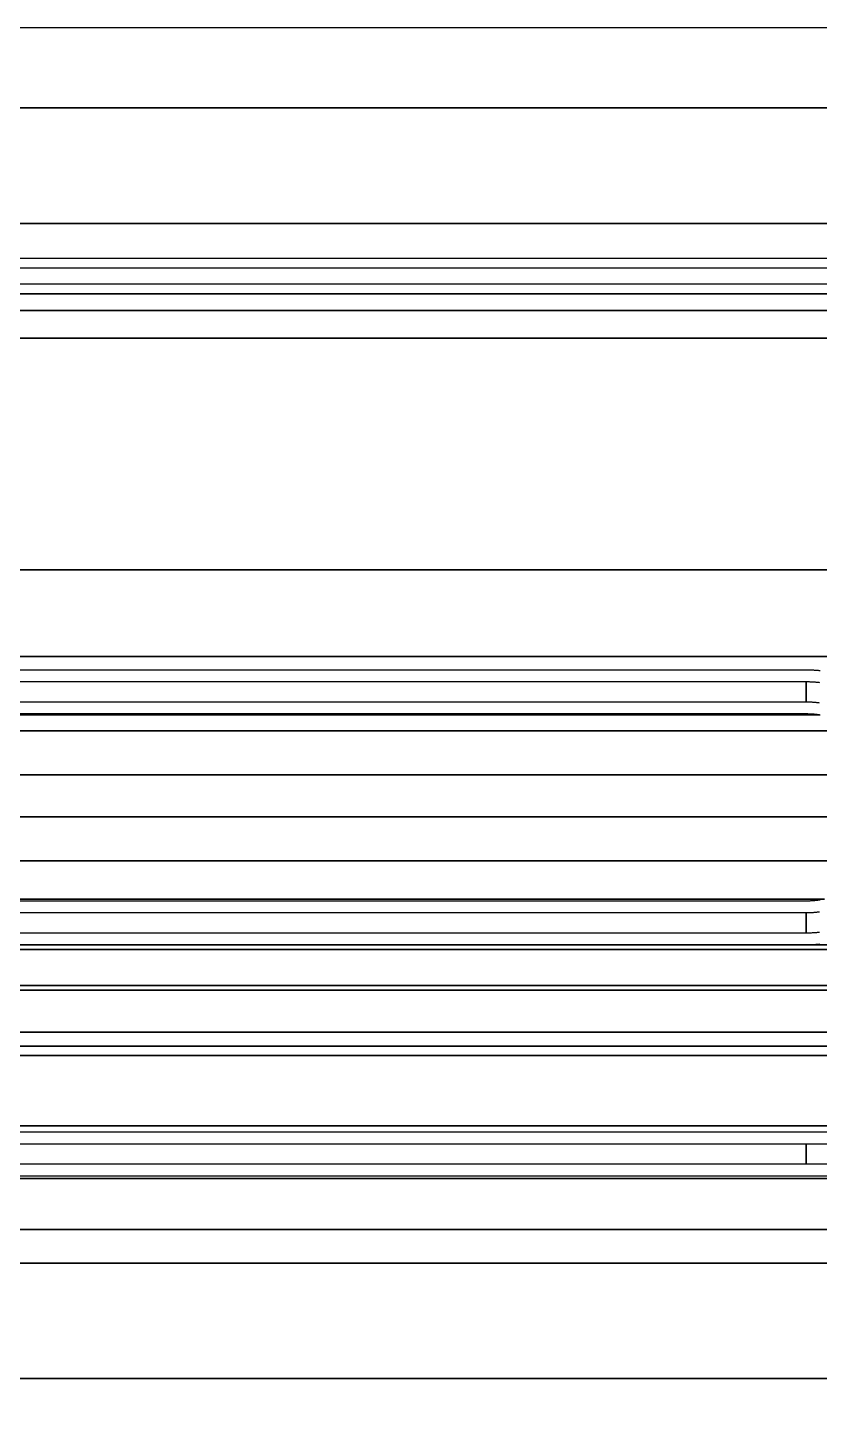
# Model space of a CAD drawing. Extents: x -3500 to 3500, y -3500 to 3500.
# Drawn here: x -1093 to -407, y 1114 to 2307 of the extents above; entities that cross this region are included whole.
import ezdxf

# ---------------------------------------------------------------- set-up
doc = ezdxf.new("R2010")
doc.units = 0
for name, color, linetype in [('L5D0', 3, 'CONTINUOUS'), ('L5D100', 7, 'CONTINUOUS'), ('L5D11', 2, 'CONTINUOUS'), ('L5D99', 4, 'CONTINUOUS')]:
    doc.layers.add(name, color=color, linetype=linetype)

# ---------------------------------------------------------------- blocks, each defined once
blk = doc.blocks.new('ground_main_5')
at = {"layer": 'L5D0'}
for points in [[(2260, 2107.09), (-2260, 2107.09)], [(-2260, 2076.91), (2260, 2076.91)], [(2304.4725, 2062.28), (-2304.4725, 2062.28)], [(-2304.4725, 2062.28), (2304.4725, 2062.28)], [(-406.6245, 1750.216), (-407.297, 1750.286), (-407.9705, 1750.352), (-408.644, 1750.4145), (-409.3175, 1750.4725), (-409.992, 1750.5265), (-410.6665, 1750.5765), (-411.341, 1750.6225), (-412.016, 1750.6645), (-412.6915, 1750.7025), (-413.367, 1750.7365), (-414.0425, 1750.767), (-414.7185, 1750.793), (-415.3945, 1750.815), (-416.0705, 1750.833), (-416.747, 1750.847), (-417.423, 1750.857), (-418.0995, 1750.863), (-418.7755, 1750.865), (-2324.91, 1750.865)], [(-2324.91, 1713.135), (-418.7755, 1713.135), (-418.223, 1713.133), (-417.67, 1713.127), (-417.1175, 1713.117), (-416.5645, 1713.103), (-416.012, 1713.085), (-415.4595, 1713.063), (-414.9075, 1713.037), (-414.3555, 1713.007), (-413.8035, 1712.973), (-413.252, 1712.935), (-412.701, 1712.893), (-412.15, 1712.847), (-411.5995, 1712.797), (-411.049, 1712.743), (-410.4995, 1712.685), (-409.95, 1712.6235), (-409.401, 1712.5575), (-408.8525, 1712.4875), (-408.305, 1712.414), (-407.7575, 1712.336), (-407.2105, 1712.2545), (-406.6645, 1712.1685)], [(-373.468, 1698.2435), (-2334.91, 1698.2435)], [(-2334.91, 1698.2435), (-373.468, 1698.2435)], [(-342.4745, 1623.922), (-2334.91, 1623.922)], [(-2334.91, 1623.922), (-342.4745, 1623.922)], [(-402.861, 1552.5415), (-2334.91, 1552.5415)], [(-2334.91, 1552.5415), (-402.861, 1552.5415)], [(-406.6645, 1551.8315), (-407.2105, 1551.7455), (-407.7575, 1551.664), (-408.305, 1551.586), (-408.8525, 1551.5125), (-409.401, 1551.4425), (-409.95, 1551.3765), (-410.4995, 1551.315), (-411.049, 1551.257), (-411.5995, 1551.203), (-412.15, 1551.153), (-412.701, 1551.107), (-413.252, 1551.065), (-413.8035, 1551.027), (-414.3555, 1550.993), (-414.9075, 1550.963), (-415.4595, 1550.937), (-416.012, 1550.915), (-416.5645, 1550.897), (-417.1175, 1550.883), (-417.67, 1550.873), (-418.223, 1550.867), (-418.7755, 1550.865), (-1672.9055, 1550.865)], [(-1672.9055, 1513.135), (-418.7755, 1513.135), (-418.0995, 1513.137), (-417.423, 1513.143), (-416.747, 1513.153), (-416.0705, 1513.167), (-415.3945, 1513.185), (-414.7185, 1513.207), (-414.0425, 1513.233), (-413.367, 1513.2635), (-412.6915, 1513.2975), (-412.016, 1513.3355), (-411.341, 1513.3775), (-410.6665, 1513.4235), (-409.992, 1513.4735), (-409.3175, 1513.5275), (-408.644, 1513.5855), (-407.9705, 1513.648), (-407.297, 1513.714), (-406.6245, 1513.784)], [(544.6955, 1513.103), (-1675.117, 1513.103)], [(-1675.117, 1513.103), (544.6955, 1513.103)], [(616.334, 1477.758), (-1737.3425, 1477.758)], [(-1737.3425, 1477.758), (616.334, 1477.758)], [(1501.8975, 1417.061), (-1748.597, 1417.061)], [(-397.147, 1350.865), (-1672.9055, 1350.865)], [(-1748.597, 1417.061), (1501.8975, 1417.061)], [(-1672.9055, 1313.135), (-397.147, 1313.135)], [(1411.057, 1266.59), (-2334.91, 1266.59)], [(-2334.91, 1266.59), (853.4365, 1266.59)]]:
    blk.add_lwpolyline(points, dxfattribs=at)
blk = doc.blocks.new('TOP_main_5_Cheese_100')
at = {"layer": 'L5D100'}
for points in [[(-2637.5, 2137.5), (2637.5, 2137.5)], [(2637.5, 2137.5), (-2637.5, 2137.5)], [(-2637.5, 2237.5), (2637.5, 2237.5)], [(2637.5, 2237.5), (-2637.5, 2237.5)], [(2260, 2107.09), (-2260, 2107.09)], [(-2267.448, 2076.5385), (2267.448, 2076.5385)], [(2325.6125, 2038.1455), (-2325.6125, 2038.1455)], [(2267.448, 2076.5385), (-2267.448, 2076.5385), (-2267.104, 2076.5725), (-2266.559, 2076.6225), (-2266.014, 2076.668), (-2265.468, 2076.71), (-2264.922, 2076.748), (-2264.376, 2076.782), (-2263.8295, 2076.812), (-2263.2825, 2076.838), (-2262.736, 2076.86), (-2262.189, 2076.878), (-2261.642, 2076.892), (-2261.0945, 2076.902), (-2260.5475, 2076.908), (-2260, 2076.91), (2260, 2076.91)], [(-2334.91, 1837.5), (-62.5, 1837.5)], [(-62.5, 1837.5), (-2334.91, 1837.5)], [(-2325.6125, 2038.1455), (2325.6125, 2038.1455)], [(2334.91, 1762.5), (-2334.91, 1762.5)], [(-2334.91, 1762.5), (-62.5, 1762.5), (-62.5, 1737.5), (-37.5, 1737.5), (-37.5, 1762.5), (37.5, 1762.5), (37.5, 1737.5), (62.5, 1737.5), (62.5, 1762.5), (137.5, 1762.5), (137.5, 1737.5), (162.5, 1737.5), (162.5, 1762.5), (237.5, 1762.5), (237.5, 1737.5), (262.5, 1737.5), (262.5, 1762.5), (2334.91, 1762.5)], [(-406.6245, 1750.216), (-407.297, 1750.286), (-407.9705, 1750.352), (-408.644, 1750.4145), (-409.3175, 1750.4725), (-409.992, 1750.5265), (-410.6665, 1750.5765), (-411.341, 1750.6225), (-412.016, 1750.6645), (-412.6915, 1750.7025), (-413.367, 1750.7365), (-414.0425, 1750.767), (-414.7185, 1750.793), (-415.3945, 1750.815), (-416.0705, 1750.833), (-416.747, 1750.847), (-417.423, 1750.857), (-418.0995, 1750.863), (-418.7755, 1750.865), (-2324.91, 1750.865)], [(-2324.91, 1713.135), (-418.7755, 1713.135), (-418.223, 1713.133), (-417.67, 1713.127), (-417.1175, 1713.117), (-416.5645, 1713.103), (-416.012, 1713.085), (-415.4595, 1713.063), (-414.9075, 1713.037), (-414.3555, 1713.007), (-413.8035, 1712.973), (-413.252, 1712.935), (-412.701, 1712.893), (-412.15, 1712.847), (-411.5995, 1712.797), (-411.049, 1712.743), (-410.4995, 1712.685), (-409.95, 1712.6235), (-409.401, 1712.5575), (-408.8525, 1712.4875), (-408.305, 1712.414), (-407.7575, 1712.336), (-407.2105, 1712.2545), (-2334.91, 1712.2545)], [(-2334.91, 1712.2545), (-407.2105, 1712.2545), (-406.6645, 1712.1685)], [(-346.0725, 1660.152), (-2334.91, 1660.152)], [(-2334.91, 1660.152), (-346.0725, 1660.152)], [(-354.7445, 1585.6115), (-2334.91, 1585.6115)], [(-2334.91, 1585.6115), (-354.7445, 1585.6115)], [(-406.6645, 1551.8315), (-407.2105, 1551.7455), (-407.7575, 1551.664), (-408.305, 1551.586), (-408.8525, 1551.5125), (-409.401, 1551.4425), (-409.95, 1551.3765), (-410.4995, 1551.315), (-411.049, 1551.257), (-411.5995, 1551.203), (-412.15, 1551.153), (-412.701, 1551.107), (-413.252, 1551.065), (-413.8035, 1551.027), (-414.3555, 1550.993), (-414.9075, 1550.963), (-415.4595, 1550.937), (-416.012, 1550.915), (-416.5645, 1550.897), (-417.1175, 1550.883), (-417.67, 1550.873), (-418.223, 1550.867), (-418.7755, 1550.865), (-1672.9055, 1550.865)], [(-1672.9055, 1513.135), (-418.7755, 1513.135), (-418.0995, 1513.137), (-417.423, 1513.143), (-416.747, 1513.153), (-416.0705, 1513.167), (-415.3945, 1513.185), (-414.7185, 1513.207), (-414.0425, 1513.233), (-413.367, 1513.2635), (-412.6915, 1513.2975), (-412.016, 1513.3355), (-411.341, 1513.3775), (-410.6665, 1513.4235), (-409.992, 1513.4735), (-409.3175, 1513.5275), (-408.644, 1513.5855), (-407.9705, 1513.648), (-407.297, 1513.714), (-406.6245, 1513.784)], [(549.0675, 1509.037), (-1697.585, 1509.037)], [(-1697.585, 1509.037), (549.0675, 1509.037)], [(1433.5505, 1473.826), (-1739.6825, 1473.826)], [(-62.5, 1437.5), (-1749.275, 1437.5)], [(-1739.6825, 1473.826), (1433.5505, 1473.826)], [(1497.868, 1425.209), (-1749.2515, 1425.209), (-1749.261, 1425.5795), (-1749.271, 1426.1325), (-1749.277, 1426.6855), (-1749.279, 1427.238), (-1749.279, 1436.762), (-1749.277, 1437.3145), (-1749.275, 1437.5), (-62.5, 1437.5)], [(-1749.2515, 1425.209), (1497.868, 1425.209)], [(-62.5, 1356.3985), (-1701.4465, 1356.3985)], [(-1672.9055, 1313.135), (-397.147, 1313.135)], [(-397.147, 1350.865), (-1672.9055, 1350.865)], [(-1701.4465, 1356.3985), (-62.5, 1356.3985)], [(1493.5335, 1310.674), (-2334.91, 1310.674)], [(-2334.91, 1310.674), (1493.5335, 1310.674)], [(337.5, 1237.5), (262.5, 1237.5), (262.5, 1262.5), (237.5, 1262.5), (237.5, 1237.5), (162.5, 1237.5), (162.5, 1262.5), (137.5, 1262.5), (137.5, 1237.5), (62.5, 1237.5), (62.5, 1262.5), (37.5, 1262.5), (37.5, 1237.5), (-37.5, 1237.5), (-37.5, 1262.5), (-62.5, 1262.5), (-62.5, 1237.5), (-137.5, 1237.5), (-137.5, 1262.5), (-162.5, 1262.5), (-162.5, 1237.5), (-2037.5, 1237.5)], [(-2037.5, 1137.5), (-162.5, 1137.5), (-137.5, 1137.5), (-62.5, 1137.5), (-37.5, 1137.5), (37.5, 1137.5), (62.5, 1137.5), (137.5, 1137.5), (162.5, 1137.5), (237.5, 1137.5), (262.5, 1137.5), (337.5, 1137.5)], [(337.5, 1137.5), (262.5, 1137.5), (262.5, 1162.5), (237.5, 1162.5), (237.5, 1137.5), (162.5, 1137.5), (162.5, 1162.5), (137.5, 1162.5), (137.5, 1137.5), (62.5, 1137.5), (62.5, 1162.5), (37.5, 1162.5), (37.5, 1137.5), (-37.5, 1137.5), (-37.5, 1162.5), (-62.5, 1162.5), (-62.5, 1137.5), (-137.5, 1137.5), (-137.5, 1162.5), (-162.5, 1162.5), (-162.5, 1137.5), (-2037.5, 1137.5)], [(-2334.91, 1237.5), (853.4365, 1237.5)]]:
    blk.add_lwpolyline(points, dxfattribs=at)
blk = doc.blocks.new('TOP_main_5')
at = {"layer": 'L5D11'}
for points in [[(-2260, 2099.09), (2260, 2099.09)], [(2260, 2084.91), (-2260, 2084.91)], [(-407.065, 1722.3375), (-407.6475, 1722.415), (-408.23, 1722.489), (-408.8135, 1722.5585), (-409.397, 1722.6245), (-409.981, 1722.686), (-410.5655, 1722.744), (-411.1505, 1722.7975), (-411.7355, 1722.8475), (-412.321, 1722.8935), (-412.907, 1722.9355), (-413.493, 1722.9735), (-414.0795, 1723.007), (-414.666, 1723.037), (-415.2525, 1723.063), (-415.8395, 1723.085), (-416.4265, 1723.103), (-417.014, 1723.117), (-417.601, 1723.127), (-418.1885, 1723.133), (-418.7755, 1723.135), (-418.7755, 1740.865), (-418.1295, 1740.863), (-417.483, 1740.857), (-416.837, 1740.847), (-416.1905, 1740.833), (-415.5445, 1740.815), (-414.8985, 1740.793), (-414.253, 1740.7665), (-413.607, 1740.7365), (-412.9615, 1740.7025), (-412.3165, 1740.6645), (-411.6715, 1740.6225), (-411.027, 1740.576), (-410.3825, 1740.526), (-409.7385, 1740.472), (-409.0945, 1740.414), (-408.4515, 1740.352), (-407.8085, 1740.2855), (-407.166, 1740.2155)], [(-407.166, 1523.7845), (-407.8085, 1523.7145), (-408.4515, 1523.648), (-409.0945, 1523.586), (-409.7385, 1523.528), (-410.3825, 1523.474), (-411.027, 1523.424), (-411.6715, 1523.3775), (-412.3165, 1523.3355), (-412.9615, 1523.2975), (-413.607, 1523.2635), (-414.253, 1523.2335), (-414.8985, 1523.207), (-415.5445, 1523.185), (-416.1905, 1523.167), (-416.837, 1523.153), (-417.483, 1523.143), (-418.1295, 1523.137), (-418.7755, 1523.135), (-418.7755, 1540.865), (-418.1885, 1540.867), (-417.601, 1540.873), (-417.014, 1540.883), (-416.4265, 1540.897), (-415.8395, 1540.915), (-415.2525, 1540.937), (-414.666, 1540.963), (-414.0795, 1540.993), (-413.493, 1541.0265), (-412.907, 1541.0645), (-412.321, 1541.1065), (-411.7355, 1541.1525), (-411.1505, 1541.2025), (-410.5655, 1541.256), (-409.981, 1541.314), (-409.397, 1541.3755), (-408.8135, 1541.4415), (-408.23, 1541.511), (-407.6475, 1541.585), (-407.065, 1541.6625)], [(-1672.9055, 1540.865), (-418.7755, 1540.865), (-418.7755, 1523.135), (-1672.9055, 1523.135)], [(-1672.9055, 1340.865), (-418.7755, 1340.865), (-418.7755, 1323.135), (-1672.9055, 1323.135)]]:
    blk.add_lwpolyline(points, dxfattribs=at)
for points in [[(-1645.8405, 1723.135), (-1645.8405, 1740.865), (-418.7755, 1740.865), (-418.7755, 1723.135)], [(-418.7755, 1323.135), (-418.7755, 1340.865), (-397.147, 1340.865), (-397.147, 1323.135)]]:
    blk.add_lwpolyline(points, close=True, dxfattribs=at)
for name in ['ground_main_5', 'TOP_main_5_Cheese_100']:
    blk.add_blockref(name, (0, 0))
blk = doc.blocks.new('TOP_main_5_NoCheese_99')
at = {"layer": 'L5D99'}
blk.add_lwpolyline([(-2565.09, -1520.787), (-2565.09, 2307.09), (2565.09, 2307.09)], dxfattribs=at)
blk = doc.blocks.new('TOP_main')
for name in ['TOP_main_5', 'TOP_main_5_NoCheese_99']:
    blk.add_blockref(name, (0, 0))

msp = doc.modelspace()

# ---------------------------------------------------------------- block references
msp.add_blockref('TOP_main', (0, 0))

doc.saveas('drawing.dxf')
